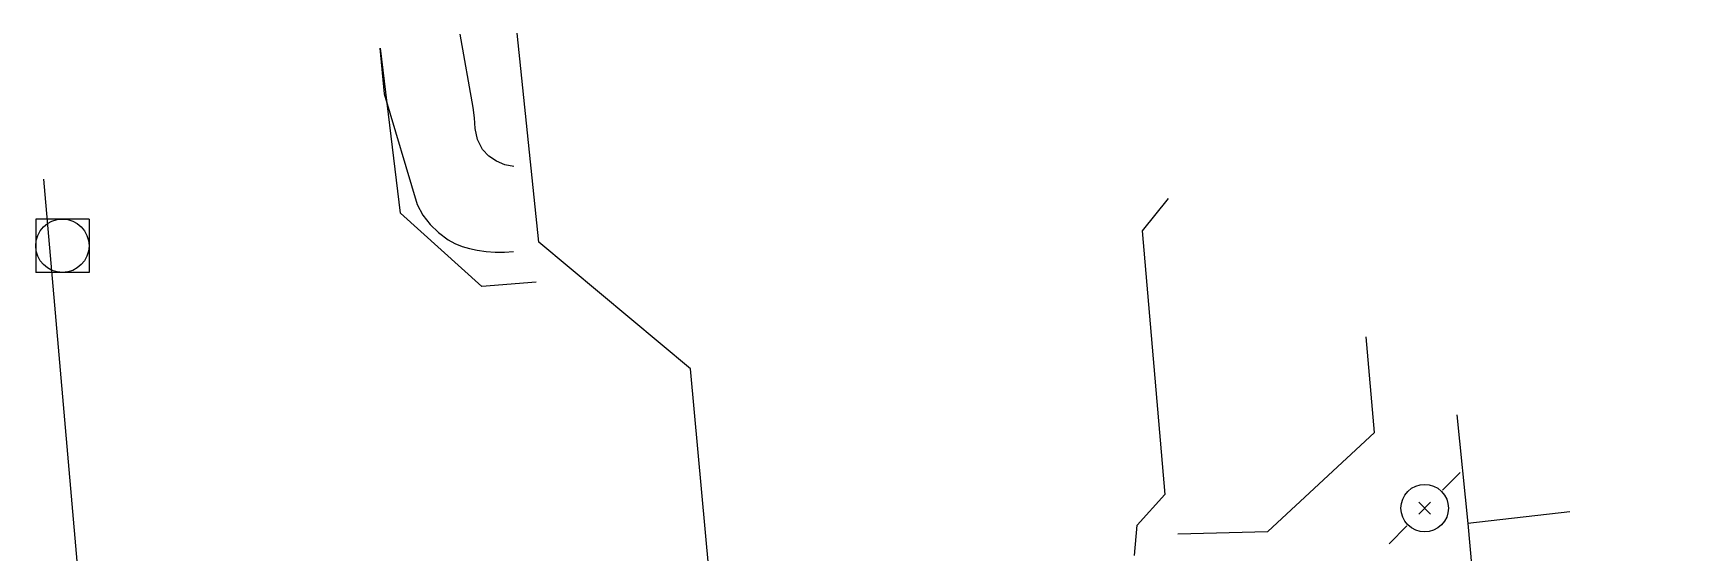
# Model space of a CAD drawing. Header units: millimetres. Extents: x 150997 to 152001, y 151999 to 153001.
# Drawn here: x 151012.59 to 151059.05, y 152596.66 to 152611.25 of the extents above; entities that cross this region are included whole.
import ezdxf

# ---------------------------------------------------------------- set-up
doc = ezdxf.new("R2010")
doc.units = ezdxf.units.MM
doc.layers.get('0').update_dxf_attribs({"linetype": 'CONTINUOUS'})
for name, color, linetype in [('W0017', 7, 'CONTINUOUS'), ('W0101', 7, 'CONTINUOUS'), ('W0105', 7, 'CONTINUOUS'), ('W0211', 2, 'CONTINUOUS'), ('W0214', 2, 'CONTINUOUS'), ('W0420', 7, 'CONTINUOUS'), ('W0473', 7, 'CONTINUOUS')]:
    doc.layers.add(name, color=color, linetype=linetype)

# ---------------------------------------------------------------- blocks, each defined once
blk = doc.blocks.new('T420')
for p, q in [((0.75, 0.75), (-0.75, 0.75)), ((-0.75, 0.75), (-0.75, -0.75)), ((0.75, 0.75), (0.75, -0.75)), ((0.75, -0.75), (-0.75, -0.75))]:
    blk.add_line(p, q)
blk.add_ellipse((0, 0), major_axis=(-0.53, 0.53), ratio=1, start_param=3.926991, end_param=10.210176)
blk = doc.blocks.new('T473')
for p, q in [((0.500001, 0.500001), (1.000002, 1.000002)), ((-0.166667, 0.166667), (0.166667, -0.166667)), ((-0.166667, -0.166667), (0.166667, 0.166667)), ((-1.000002, -1.000002), (-0.500001, -0.500001))]:
    blk.add_line(p, q)
blk.add_ellipse((0, 0), major_axis=(0.471405, 0.471405), ratio=1, start_param=5.497787144, end_param=11.780972451)

msp = doc.modelspace()

# ---------------------------------------------------------------- linework, layer by layer
at = {"layer": 'W0017'}
for points in [[(151026.72, 152604.252), (151025.191, 152604.139), (151022.906, 152606.19), (151022.347, 152610.828)], [(151012.877, 152607.15), (151013.896, 152595.46), (151014, 152595.375)], [(151044.745, 152597.189), (151047.271, 152597.26), (151050.275, 152600.034), (151050.041, 152602.719)], [(151052.588, 152600.533), (151052.893, 152597.486)]]:
    msp.add_lwpolyline(points, dxfattribs=at)
at = {"layer": 'W0101'}
for points in [[(151031.58, 152596.111), (151031.058, 152601.82), (151026.791, 152605.376), (151026.187, 152611.247)], [(151044.476, 152606.605), (151043.746, 152605.698), (151044.38, 152598.3), (151043.605, 152597.433)], [(151043.526, 152596.586), (151043.605, 152597.433)]]:
    msp.add_lwpolyline(points, dxfattribs=at)
at = {"layer": 'W0105'}
msp.add_lwpolyline([(151055.757, 152597.813), (151052.893, 152597.486), (151053.176, 152594.35), (151059.049, 152594.988)], dxfattribs=at)
at = {"layer": 'W0211'}
msp.add_lwpolyline([(151022.328, 152610.823), (151022.445, 152609.54), (151023.372, 152606.436), (151023.533, 152606.141), (151023.74, 152605.878), (151023.98, 152605.648), (151024.244, 152605.448), (151024.436, 152605.34), (151024.64, 152605.26), (151024.85, 152605.202), (151025.062, 152605.157), (151025.316, 152605.118), (151025.572, 152605.098), (151025.83, 152605.097), (151026.086, 152605.116)], dxfattribs=at)
at = {"layer": 'W0214'}
msp.add_lwpolyline([(151026.094, 152607.506), (151025.84, 152607.551), (151025.602, 152607.649), (151025.39, 152607.795), (151025.214, 152607.983), (151025.071, 152608.26), (151025.007, 152608.566), (151024.984, 152608.869), (151024.954, 152609.156), (151024.581, 152611.216)], dxfattribs=at)

# ---------------------------------------------------------------- block references
at = {"layer": 'W0420'}
msp.add_blockref('T420', (151013.409, 152605.278), dxfattribs=at)
at = {"layer": 'W0473'}
msp.add_blockref('T473', (151051.682, 152597.914), dxfattribs=at)

doc.saveas('drawing.dxf')
